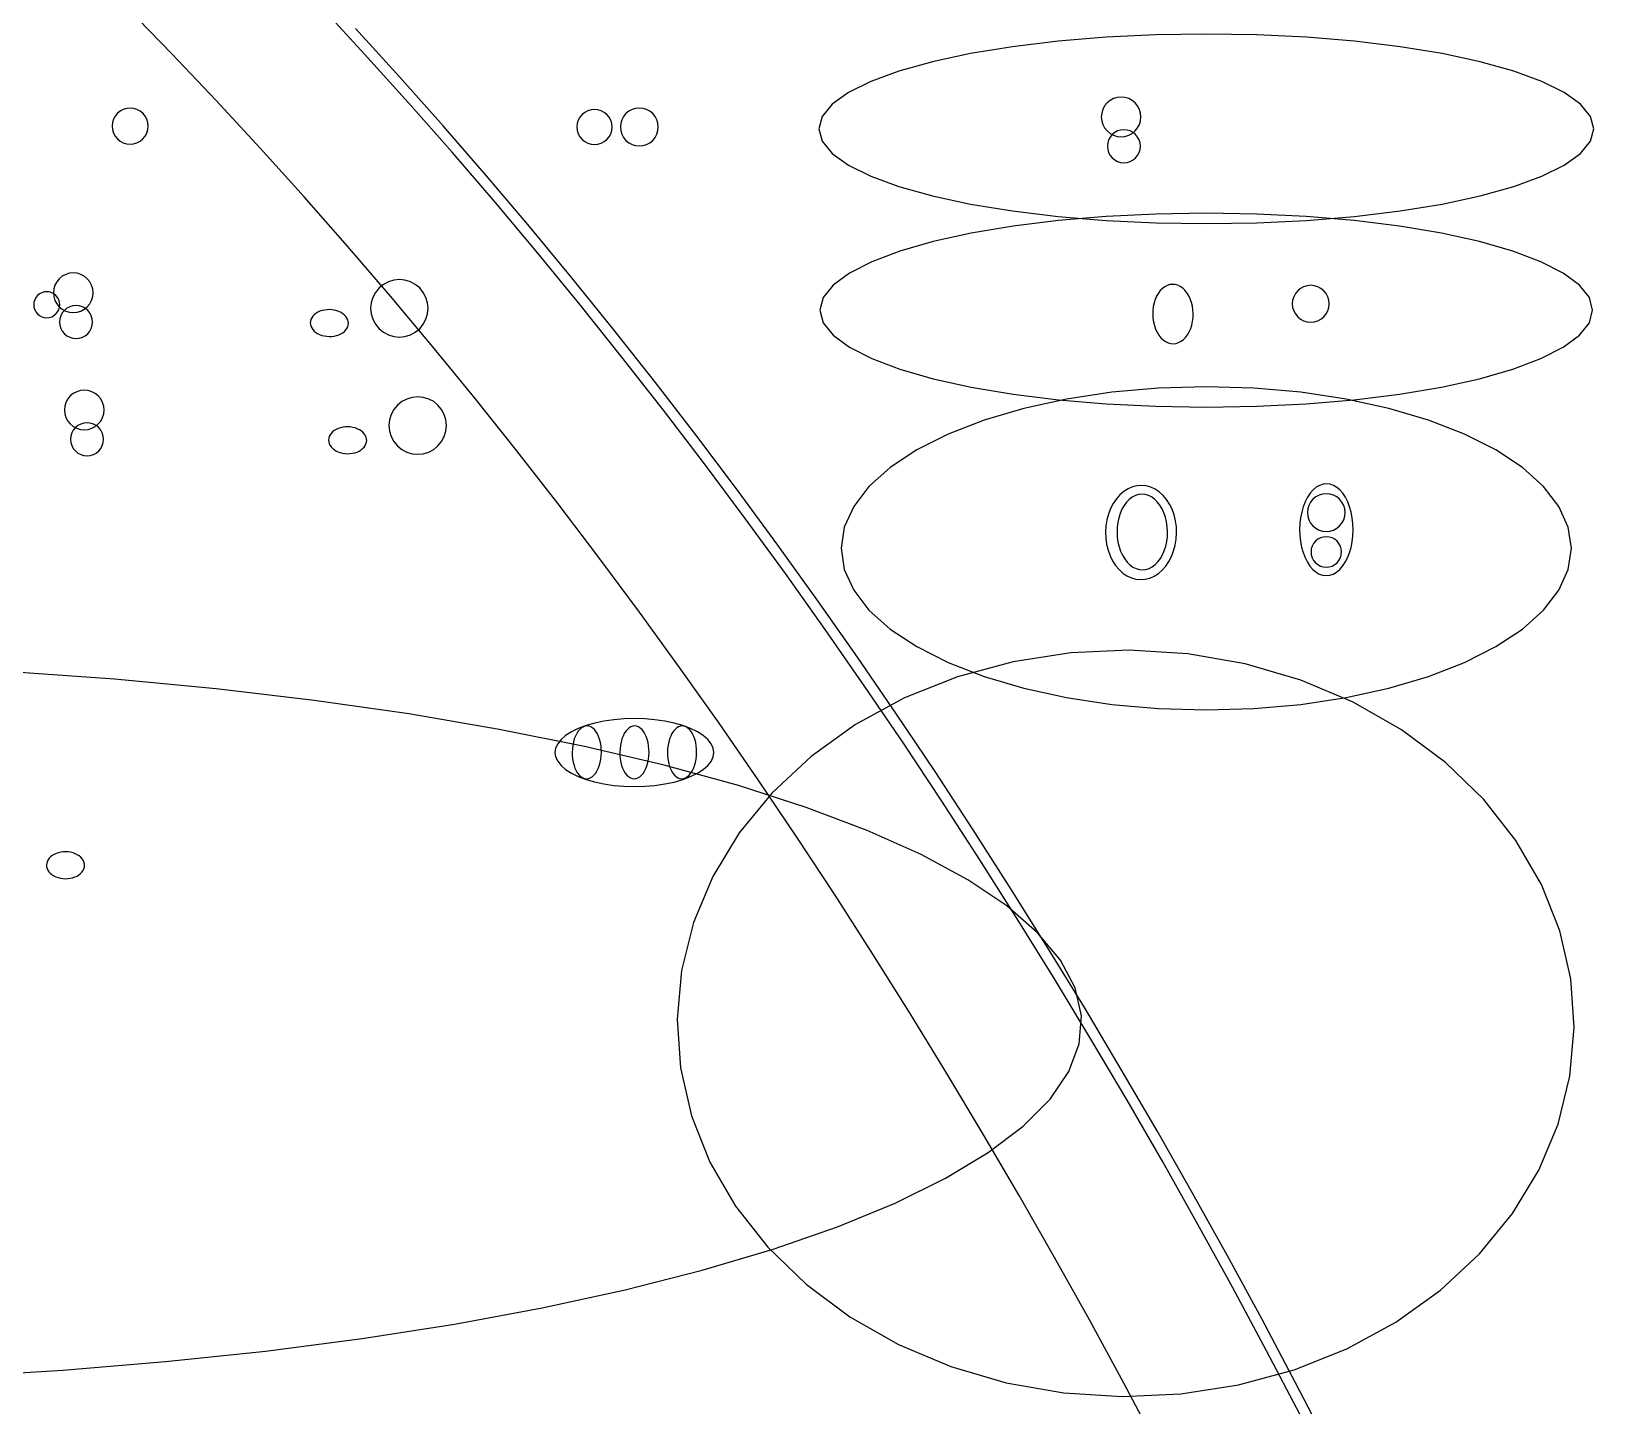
# Model space of a CAD drawing. Extents: x -1 to 217, y -22 to 302.
# Drawn here: x 164.89 to 201, y 238.52 to 270.29 of the extents above; entities that cross this region are included whole.
import ezdxf

# ---------------------------------------------------------------- set-up
doc = ezdxf.new("R2010")
doc.units = 0

msp = doc.modelspace()

# ---------------------------------------------------------------- linework, layer by layer
at = {"layer": 'CIRCLES'}
for p, q in [((189.822, 268.689), (189.753, 268.632)), ((189.901, 268.732), (189.822, 268.689)), ((189.987, 268.758), (189.901, 268.732)), ((190.077, 268.767), (189.987, 268.758)), ((190.166, 268.758), (190.077, 268.767)), ((190.252, 268.732), (190.166, 268.758)), ((190.331, 268.689), (190.252, 268.732)), ((190.4, 268.632), (190.331, 268.689)), ((166.828, 268.329), (166.789, 268.257)), ((166.88, 268.392), (166.828, 268.329)), ((166.943, 268.444), (166.88, 268.392)), ((167.015, 268.482), (166.943, 268.444)), ((167.093, 268.506), (167.015, 268.482)), ((167.174, 268.514), (167.093, 268.506)), ((167.256, 268.506), (167.174, 268.514)), ((167.334, 268.482), (167.256, 268.506)), ((167.406, 268.444), (167.334, 268.482)), ((167.469, 268.392), (167.406, 268.444)), ((167.521, 268.329), (167.469, 268.392)), ((167.56, 268.257), (167.521, 268.329)), ((177.567, 268.302), (177.53, 268.232)), ((177.618, 268.364), (177.567, 268.302)), ((177.68, 268.414), (177.618, 268.364)), ((177.75, 268.452), (177.68, 268.414)), ((177.826, 268.475), (177.75, 268.452)), ((177.906, 268.483), (177.826, 268.475)), ((177.985, 268.475), (177.906, 268.483)), ((178.062, 268.452), (177.985, 268.475)), ((178.132, 268.414), (178.062, 268.452)), ((178.194, 268.364), (178.132, 268.414)), ((178.244, 268.302), (178.194, 268.364)), ((178.282, 268.232), (178.244, 268.302)), ((178.58, 268.318), (178.54, 268.243)), ((178.634, 268.384), (178.58, 268.318)), ((178.701, 268.439), (178.634, 268.384)), ((178.776, 268.479), (178.701, 268.439)), ((178.858, 268.504), (178.776, 268.479)), ((178.943, 268.512), (178.858, 268.504)), ((179.028, 268.504), (178.943, 268.512)), ((179.11, 268.479), (179.028, 268.504)), ((179.185, 268.439), (179.11, 268.479)), ((179.252, 268.384), (179.185, 268.439)), ((179.306, 268.318), (179.252, 268.384)), ((179.346, 268.243), (179.306, 268.318)), ((189.628, 268.398), (189.619, 268.309)), ((189.619, 268.309), (189.628, 268.219)), ((189.654, 268.484), (189.628, 268.398)), ((189.696, 268.563), (189.654, 268.484)), ((189.753, 268.632), (189.696, 268.563)), ((190.457, 268.563), (190.4, 268.632)), ((190.5, 268.484), (190.457, 268.563)), ((190.526, 268.398), (190.5, 268.484)), ((190.535, 268.309), (190.526, 268.398)), ((190.526, 268.219), (190.535, 268.309)), ((166.765, 268.178), (166.757, 268.097)), ((166.757, 268.097), (166.765, 268.016)), ((166.789, 268.257), (166.765, 268.178)), ((166.765, 268.016), (166.789, 267.937)), ((166.789, 267.937), (166.828, 267.865)), ((167.521, 267.865), (167.56, 267.937)), ((167.583, 268.178), (167.56, 268.257)), ((167.56, 267.937), (167.583, 268.016)), ((167.591, 268.097), (167.583, 268.178)), ((167.583, 268.016), (167.591, 268.097)), ((177.507, 268.155), (177.499, 268.076)), ((177.499, 268.076), (177.507, 267.996)), ((177.53, 268.232), (177.507, 268.155)), ((177.507, 267.996), (177.53, 267.92)), ((178.305, 268.155), (178.282, 268.232)), ((178.282, 267.92), (178.305, 267.996)), ((178.313, 268.076), (178.305, 268.155)), ((178.305, 267.996), (178.313, 268.076)), ((178.515, 268.161), (178.507, 268.076)), ((178.507, 268.076), (178.515, 267.991)), ((178.54, 268.243), (178.515, 268.161)), ((178.515, 267.991), (178.54, 267.909)), ((179.371, 268.161), (179.346, 268.243)), ((179.346, 267.909), (179.371, 267.991)), ((179.379, 268.076), (179.371, 268.161)), ((179.371, 267.991), (179.379, 268.076)), ((189.628, 268.219), (189.654, 268.133)), ((189.654, 268.133), (189.696, 268.054)), ((189.696, 268.054), (189.753, 267.985)), ((189.753, 267.985), (189.822, 267.928)), ((189.928, 267.949), (189.87, 267.901)), ((189.994, 267.984), (189.928, 267.949)), ((190.066, 268.006), (189.994, 267.984)), ((190.14, 268.013), (190.066, 268.006)), ((190.215, 268.006), (190.14, 268.013)), ((190.286, 267.984), (190.215, 268.006)), ((190.352, 267.949), (190.286, 267.984)), ((190.331, 267.928), (190.4, 267.985)), ((190.41, 267.901), (190.352, 267.949)), ((190.4, 267.985), (190.457, 268.054)), ((190.457, 268.054), (190.5, 268.133)), ((190.5, 268.133), (190.526, 268.219)), ((166.828, 267.865), (166.88, 267.802)), ((166.88, 267.802), (166.943, 267.75)), ((166.943, 267.75), (167.015, 267.712)), ((167.015, 267.712), (167.093, 267.688)), ((167.093, 267.688), (167.174, 267.68)), ((167.174, 267.68), (167.256, 267.688)), ((167.256, 267.688), (167.334, 267.712)), ((167.334, 267.712), (167.406, 267.75)), ((167.406, 267.75), (167.469, 267.802)), ((167.469, 267.802), (167.521, 267.865)), ((177.53, 267.92), (177.567, 267.85)), ((177.567, 267.85), (177.618, 267.788)), ((177.618, 267.788), (177.68, 267.737)), ((177.68, 267.737), (177.75, 267.7)), ((177.75, 267.7), (177.826, 267.677)), ((177.826, 267.677), (177.906, 267.669)), ((177.906, 267.669), (177.985, 267.677)), ((177.985, 267.677), (178.062, 267.7)), ((178.062, 267.7), (178.132, 267.737)), ((178.132, 267.737), (178.194, 267.788)), ((178.194, 267.788), (178.244, 267.85)), ((178.244, 267.85), (178.282, 267.92)), ((178.54, 267.909), (178.58, 267.833)), ((178.58, 267.833), (178.634, 267.767)), ((178.634, 267.767), (178.701, 267.713)), ((178.701, 267.713), (178.776, 267.673)), ((178.776, 267.673), (178.858, 267.648)), ((178.858, 267.648), (178.943, 267.639)), ((178.943, 267.639), (179.028, 267.648)), ((179.028, 267.648), (179.11, 267.673)), ((179.11, 267.673), (179.185, 267.713)), ((179.185, 267.713), (179.252, 267.767)), ((179.252, 267.767), (179.306, 267.833)), ((179.306, 267.833), (179.346, 267.909)), ((189.766, 267.706), (189.759, 267.631)), ((189.759, 267.631), (189.766, 267.557)), ((189.788, 267.777), (189.766, 267.706)), ((189.823, 267.843), (189.788, 267.777)), ((189.822, 267.928), (189.901, 267.886)), ((189.87, 267.901), (189.823, 267.843)), ((189.901, 267.886), (189.987, 267.86)), ((189.987, 267.86), (190.077, 267.851)), ((190.077, 267.851), (190.166, 267.86)), ((190.166, 267.86), (190.252, 267.886)), ((190.252, 267.886), (190.331, 267.928)), ((190.457, 267.843), (190.41, 267.901)), ((190.493, 267.777), (190.457, 267.843)), ((190.514, 267.706), (190.493, 267.777)), ((190.522, 267.631), (190.514, 267.706)), ((190.514, 267.557), (190.522, 267.631)), ((189.766, 267.557), (189.788, 267.485)), ((189.788, 267.485), (189.823, 267.419)), ((189.823, 267.419), (189.87, 267.362)), ((189.87, 267.362), (189.928, 267.314)), ((189.928, 267.314), (189.994, 267.279)), ((189.994, 267.279), (190.066, 267.257)), ((190.066, 267.257), (190.14, 267.25)), ((190.14, 267.25), (190.215, 267.257)), ((190.215, 267.257), (190.286, 267.279)), ((190.286, 267.279), (190.352, 267.314)), ((190.352, 267.314), (190.41, 267.362)), ((190.41, 267.362), (190.457, 267.419)), ((190.457, 267.419), (190.493, 267.485)), ((190.493, 267.485), (190.514, 267.557)), ((165.773, 264.694), (165.687, 264.668)), ((165.862, 264.703), (165.773, 264.694)), ((165.951, 264.694), (165.862, 264.703)), ((166.037, 264.668), (165.951, 264.694)), ((165.413, 264.334), (165.404, 264.245)), ((165.439, 264.42), (165.413, 264.334)), ((165.481, 264.499), (165.439, 264.42)), ((165.538, 264.568), (165.481, 264.499)), ((165.608, 264.625), (165.538, 264.568)), ((165.687, 264.668), (165.608, 264.625)), ((166.116, 264.625), (166.037, 264.668)), ((166.186, 264.568), (166.116, 264.625)), ((166.243, 264.499), (166.186, 264.568)), ((166.285, 264.42), (166.243, 264.499)), ((166.311, 264.334), (166.285, 264.42)), ((166.32, 264.245), (166.311, 264.334)), ((172.928, 264.355), (172.845, 264.254)), ((173.028, 264.437), (172.928, 264.355)), ((173.143, 264.499), (173.028, 264.437)), ((173.268, 264.536), (173.143, 264.499)), ((173.397, 264.549), (173.268, 264.536)), ((173.527, 264.536), (173.397, 264.549)), ((173.652, 264.499), (173.527, 264.536)), ((173.766, 264.437), (173.652, 264.499)), ((173.867, 264.355), (173.766, 264.437)), ((173.95, 264.254), (173.867, 264.355)), ((194.222, 264.345), (194.157, 264.292)), ((194.295, 264.384), (194.222, 264.345)), ((194.375, 264.408), (194.295, 264.384)), ((194.458, 264.417), (194.375, 264.408)), ((194.541, 264.408), (194.458, 264.417)), ((194.621, 264.384), (194.541, 264.408)), ((194.695, 264.345), (194.621, 264.384)), ((194.759, 264.292), (194.695, 264.345)), ((164.953, 264.028), (164.947, 263.969)), ((164.947, 263.969), (164.953, 263.911)), ((164.97, 264.085), (164.953, 264.028)), ((164.998, 264.137), (164.97, 264.085)), ((165.035, 264.182), (164.998, 264.137)), ((165.081, 264.22), (165.035, 264.182)), ((165.133, 264.247), (165.081, 264.22)), ((165.189, 264.265), (165.133, 264.247)), ((165.248, 264.27), (165.189, 264.265)), ((165.307, 264.265), (165.248, 264.27)), ((165.363, 264.247), (165.307, 264.265)), ((165.415, 264.22), (165.363, 264.247)), ((165.404, 264.245), (165.413, 264.155)), ((165.413, 264.155), (165.439, 264.069)), ((165.461, 264.182), (165.415, 264.22)), ((165.439, 264.069), (165.481, 263.99)), ((165.498, 264.137), (165.461, 264.182)), ((165.481, 263.99), (165.538, 263.921)), ((165.526, 264.085), (165.498, 264.137)), ((165.543, 264.028), (165.526, 264.085)), ((165.549, 263.969), (165.543, 264.028)), ((165.543, 263.911), (165.549, 263.969)), ((166.186, 263.921), (166.243, 263.99)), ((166.243, 263.99), (166.285, 264.069)), ((166.285, 264.069), (166.311, 264.155)), ((166.311, 264.155), (166.32, 264.245)), ((172.746, 264.014), (172.733, 263.885)), ((172.784, 264.139), (172.746, 264.014)), ((172.845, 264.254), (172.784, 264.139)), ((174.011, 264.139), (173.95, 264.254)), ((174.049, 264.014), (174.011, 264.139)), ((174.062, 263.885), (174.049, 264.014)), ((194.04, 264.074), (194.032, 263.991)), ((194.032, 263.991), (194.04, 263.908)), ((194.065, 264.154), (194.04, 264.074)), ((194.104, 264.227), (194.065, 264.154)), ((194.157, 264.292), (194.104, 264.227)), ((194.812, 264.227), (194.759, 264.292)), ((194.852, 264.154), (194.812, 264.227)), ((194.876, 264.074), (194.852, 264.154)), ((194.884, 263.991), (194.876, 264.074)), ((194.876, 263.908), (194.884, 263.991)), ((164.953, 263.911), (164.97, 263.854)), ((164.97, 263.854), (164.998, 263.802)), ((164.998, 263.802), (165.035, 263.757)), ((165.035, 263.757), (165.081, 263.719)), ((165.081, 263.719), (165.133, 263.692)), ((165.133, 263.692), (165.189, 263.674)), ((165.189, 263.674), (165.248, 263.669)), ((165.248, 263.669), (165.307, 263.674)), ((165.307, 263.674), (165.363, 263.692)), ((165.363, 263.692), (165.415, 263.719)), ((165.415, 263.719), (165.461, 263.757)), ((165.461, 263.757), (165.498, 263.802)), ((165.498, 263.802), (165.526, 263.854)), ((165.526, 263.854), (165.543, 263.911)), ((165.538, 263.921), (165.608, 263.864)), ((165.551, 263.642), (165.544, 263.567)), ((165.573, 263.713), (165.551, 263.642)), ((165.608, 263.779), (165.573, 263.713)), ((165.608, 263.864), (165.687, 263.822)), ((165.656, 263.837), (165.608, 263.779)), ((165.713, 263.885), (165.656, 263.837)), ((165.687, 263.822), (165.773, 263.796)), ((165.779, 263.92), (165.713, 263.885)), ((165.773, 263.796), (165.862, 263.787)), ((165.851, 263.942), (165.779, 263.92)), ((165.925, 263.949), (165.851, 263.942)), ((165.862, 263.787), (165.951, 263.796)), ((166, 263.942), (165.925, 263.949)), ((165.951, 263.796), (166.037, 263.822)), ((166.072, 263.92), (166, 263.942)), ((166.037, 263.822), (166.116, 263.864)), ((166.138, 263.885), (166.072, 263.92)), ((166.116, 263.864), (166.186, 263.921)), ((166.195, 263.837), (166.138, 263.885)), ((166.243, 263.779), (166.195, 263.837)), ((166.278, 263.713), (166.243, 263.779)), ((166.3, 263.642), (166.278, 263.713)), ((166.307, 263.567), (166.3, 263.642)), ((172.733, 263.885), (172.746, 263.755)), ((172.746, 263.755), (172.784, 263.631)), ((172.784, 263.631), (172.845, 263.516)), ((173.95, 263.516), (174.011, 263.631)), ((174.011, 263.631), (174.049, 263.755)), ((174.049, 263.755), (174.062, 263.885)), ((194.04, 263.908), (194.065, 263.828)), ((194.065, 263.828), (194.104, 263.754)), ((194.104, 263.754), (194.157, 263.689)), ((194.157, 263.689), (194.222, 263.636)), ((194.222, 263.636), (194.295, 263.597)), ((194.295, 263.597), (194.375, 263.573)), ((194.541, 263.573), (194.621, 263.597)), ((194.621, 263.597), (194.695, 263.636)), ((194.695, 263.636), (194.759, 263.689)), ((194.759, 263.689), (194.812, 263.754)), ((194.812, 263.754), (194.852, 263.828)), ((194.852, 263.828), (194.876, 263.908)), ((165.544, 263.567), (165.551, 263.493)), ((165.551, 263.493), (165.573, 263.421)), ((165.573, 263.421), (165.608, 263.355)), ((165.608, 263.355), (165.656, 263.298)), ((165.656, 263.298), (165.713, 263.25)), ((165.713, 263.25), (165.779, 263.215)), ((166.072, 263.215), (166.138, 263.25)), ((166.138, 263.25), (166.195, 263.298)), ((166.195, 263.298), (166.243, 263.355)), ((166.243, 263.355), (166.278, 263.421)), ((166.278, 263.421), (166.3, 263.493)), ((166.3, 263.493), (166.307, 263.567)), ((172.845, 263.516), (172.928, 263.415)), ((172.928, 263.415), (173.028, 263.332)), ((173.028, 263.332), (173.143, 263.271)), ((173.143, 263.271), (173.268, 263.233)), ((173.527, 263.233), (173.652, 263.271)), ((173.652, 263.271), (173.766, 263.332)), ((173.766, 263.332), (173.867, 263.415)), ((173.867, 263.415), (173.95, 263.516)), ((194.375, 263.573), (194.458, 263.565)), ((194.458, 263.565), (194.541, 263.573)), ((165.779, 263.215), (165.851, 263.193)), ((165.851, 263.193), (165.925, 263.186)), ((165.925, 263.186), (166, 263.193)), ((166, 263.193), (166.072, 263.215)), ((173.268, 263.233), (173.397, 263.221)), ((173.397, 263.221), (173.527, 263.233)), ((165.735, 261.79), (165.693, 261.711)), ((165.792, 261.859), (165.735, 261.79)), ((165.862, 261.916), (165.792, 261.859)), ((165.941, 261.958), (165.862, 261.916)), ((166.027, 261.984), (165.941, 261.958)), ((166.116, 261.993), (166.027, 261.984)), ((166.205, 261.984), (166.116, 261.993)), ((166.291, 261.958), (166.205, 261.984)), ((166.37, 261.916), (166.291, 261.958)), ((166.44, 261.859), (166.37, 261.916)), ((166.497, 261.79), (166.44, 261.859)), ((166.539, 261.711), (166.497, 261.79)), ((173.691, 261.827), (173.566, 261.789)), ((173.821, 261.84), (173.691, 261.827)), ((173.95, 261.827), (173.821, 261.84)), ((174.075, 261.789), (173.95, 261.827)), ((165.667, 261.625), (165.658, 261.535)), ((165.658, 261.535), (165.667, 261.446)), ((165.693, 261.711), (165.667, 261.625)), ((165.667, 261.446), (165.693, 261.36)), ((166.565, 261.625), (166.539, 261.711)), ((166.539, 261.36), (166.565, 261.446)), ((166.574, 261.535), (166.565, 261.625)), ((166.565, 261.446), (166.574, 261.535)), ((173.207, 261.43), (173.169, 261.305)), ((173.268, 261.545), (173.207, 261.43)), ((173.351, 261.645), (173.268, 261.545)), ((173.452, 261.728), (173.351, 261.645)), ((173.566, 261.789), (173.452, 261.728)), ((174.19, 261.728), (174.075, 261.789)), ((174.29, 261.645), (174.19, 261.728)), ((174.373, 261.545), (174.29, 261.645)), ((174.434, 261.43), (174.373, 261.545)), ((174.472, 261.305), (174.434, 261.43)), ((165.693, 261.36), (165.735, 261.281)), ((165.735, 261.281), (165.792, 261.212)), ((165.792, 261.212), (165.862, 261.155)), ((165.862, 261.07), (165.827, 261.004)), ((165.862, 261.155), (165.941, 261.112)), ((165.91, 261.128), (165.862, 261.07)), ((165.967, 261.175), (165.91, 261.128)), ((165.941, 261.112), (166.027, 261.086)), ((166.033, 261.211), (165.967, 261.175)), ((166.027, 261.086), (166.116, 261.077)), ((166.105, 261.232), (166.033, 261.211)), ((166.179, 261.24), (166.105, 261.232)), ((166.116, 261.077), (166.205, 261.086)), ((166.254, 261.232), (166.179, 261.24)), ((166.205, 261.086), (166.291, 261.112)), ((166.326, 261.211), (166.254, 261.232)), ((166.291, 261.112), (166.37, 261.155)), ((166.392, 261.175), (166.326, 261.211)), ((166.37, 261.155), (166.44, 261.212)), ((166.449, 261.128), (166.392, 261.175)), ((166.44, 261.212), (166.497, 261.281)), ((166.497, 261.07), (166.449, 261.128)), ((166.497, 261.281), (166.539, 261.36)), ((166.532, 261.004), (166.497, 261.07)), ((173.169, 261.305), (173.156, 261.175)), ((173.156, 261.175), (173.169, 261.046)), ((174.485, 261.175), (174.472, 261.305)), ((174.472, 261.046), (174.485, 261.175)), ((165.805, 260.932), (165.798, 260.858)), ((165.798, 260.858), (165.805, 260.784)), ((165.827, 261.004), (165.805, 260.932)), ((165.805, 260.784), (165.827, 260.712)), ((165.827, 260.712), (165.862, 260.646)), ((166.497, 260.646), (166.532, 260.712)), ((166.554, 260.932), (166.532, 261.004)), ((166.532, 260.712), (166.554, 260.784)), ((166.561, 260.858), (166.554, 260.932)), ((166.554, 260.784), (166.561, 260.858)), ((173.169, 261.046), (173.207, 260.921)), ((173.207, 260.921), (173.268, 260.806)), ((173.268, 260.806), (173.351, 260.706)), ((174.29, 260.706), (174.373, 260.806)), ((174.373, 260.806), (174.434, 260.921)), ((174.434, 260.921), (174.472, 261.046)), ((165.862, 260.646), (165.91, 260.588)), ((165.91, 260.588), (165.967, 260.541)), ((165.967, 260.541), (166.033, 260.505)), ((166.033, 260.505), (166.105, 260.484)), ((166.105, 260.484), (166.179, 260.476)), ((166.179, 260.476), (166.254, 260.484)), ((166.254, 260.484), (166.326, 260.505)), ((166.326, 260.505), (166.392, 260.541)), ((166.392, 260.541), (166.449, 260.588)), ((166.449, 260.588), (166.497, 260.646)), ((173.351, 260.706), (173.452, 260.623)), ((173.452, 260.623), (173.566, 260.562)), ((173.566, 260.562), (173.691, 260.524)), ((173.691, 260.524), (173.821, 260.511)), ((173.821, 260.511), (173.95, 260.524)), ((173.95, 260.524), (174.075, 260.562)), ((174.075, 260.562), (174.19, 260.623)), ((174.19, 260.623), (174.29, 260.706)), ((194.415, 259.331), (194.391, 259.25)), ((194.456, 259.407), (194.415, 259.331)), ((194.51, 259.473), (194.456, 259.407)), ((194.576, 259.527), (194.51, 259.473)), ((194.651, 259.567), (194.576, 259.527)), ((194.733, 259.592), (194.651, 259.567)), ((194.818, 259.601), (194.733, 259.592)), ((194.903, 259.592), (194.818, 259.601)), ((194.985, 259.567), (194.903, 259.592)), ((195.06, 259.527), (194.985, 259.567)), ((195.126, 259.473), (195.06, 259.527)), ((195.18, 259.407), (195.126, 259.473)), ((195.221, 259.331), (195.18, 259.407)), ((195.245, 259.25), (195.221, 259.331)), ((194.391, 259.25), (194.382, 259.165)), ((194.382, 259.165), (194.391, 259.08)), ((194.391, 259.08), (194.415, 258.998)), ((194.415, 258.998), (194.456, 258.923)), ((194.456, 258.923), (194.51, 258.856)), ((195.126, 258.856), (195.18, 258.923)), ((195.18, 258.923), (195.221, 258.998)), ((195.221, 258.998), (195.245, 259.08)), ((195.254, 259.165), (195.245, 259.25)), ((195.245, 259.08), (195.254, 259.165)), ((194.51, 258.856), (194.576, 258.802)), ((194.622, 258.547), (194.569, 258.504)), ((194.576, 258.802), (194.651, 258.762)), ((194.683, 258.58), (194.622, 258.547)), ((194.651, 258.762), (194.733, 258.737)), ((194.749, 258.6), (194.683, 258.58)), ((194.733, 258.737), (194.818, 258.729)), ((194.818, 258.607), (194.749, 258.6)), ((194.818, 258.729), (194.903, 258.737)), ((194.887, 258.6), (194.818, 258.607)), ((194.953, 258.58), (194.887, 258.6)), ((194.903, 258.737), (194.985, 258.762)), ((195.014, 258.547), (194.953, 258.58)), ((194.985, 258.762), (195.06, 258.802)), ((195.067, 258.504), (195.014, 258.547)), ((195.06, 258.802), (195.126, 258.856)), ((194.472, 258.323), (194.466, 258.255)), ((194.466, 258.255), (194.472, 258.186)), ((194.493, 258.389), (194.472, 258.323)), ((194.472, 258.186), (194.493, 258.12)), ((194.525, 258.45), (194.493, 258.389)), ((194.569, 258.504), (194.525, 258.45)), ((195.111, 258.45), (195.067, 258.504)), ((195.143, 258.389), (195.111, 258.45)), ((195.164, 258.323), (195.143, 258.389)), ((195.143, 258.12), (195.164, 258.186)), ((195.17, 258.255), (195.164, 258.323)), ((195.164, 258.186), (195.17, 258.255)), ((194.493, 258.12), (194.525, 258.059)), ((194.525, 258.059), (194.569, 258.005)), ((194.569, 258.005), (194.622, 257.962)), ((194.622, 257.962), (194.683, 257.929)), ((194.683, 257.929), (194.749, 257.909)), ((194.749, 257.909), (194.818, 257.902)), ((194.818, 257.902), (194.887, 257.909)), ((194.887, 257.909), (194.953, 257.929)), ((194.953, 257.929), (195.014, 257.962)), ((195.014, 257.962), (195.067, 258.005)), ((195.067, 258.005), (195.111, 258.059)), ((195.111, 258.059), (195.143, 258.12))]:
    msp.add_line(p, q, dxfattribs=at)
at = {"layer": 'ELLIPSES'}
for p, q in [((168.137, 269.77), (167.1, 270.836)), ((172.595, 269.761), (171.573, 270.868)), ((173.402, 269.236), (172.385, 270.353)), ((189.728, 270.149), (188.619, 270.057)), ((190.876, 270.205), (189.728, 270.149)), ((192.045, 270.224), (190.876, 270.205)), ((193.214, 270.205), (192.045, 270.224)), ((194.363, 270.149), (193.214, 270.205)), ((195.472, 270.057), (194.363, 270.149)), ((169.165, 268.685), (168.137, 269.77)), ((173.609, 268.637), (172.595, 269.761)), ((186.594, 269.771), (185.714, 269.582)), ((187.568, 269.931), (186.594, 269.771)), ((188.619, 270.057), (187.568, 269.931)), ((196.522, 269.931), (195.472, 270.057)), ((197.496, 269.771), (196.522, 269.931)), ((198.377, 269.582), (197.496, 269.771)), ((185.714, 269.582), (184.942, 269.367)), ((199.149, 269.367), (198.377, 269.582)), ((174.411, 268.1), (173.402, 269.236)), ((184.291, 269.129), (183.773, 268.872)), ((184.942, 269.367), (184.291, 269.129)), ((199.799, 269.129), (199.149, 269.367)), ((200.317, 268.872), (199.799, 269.129)), ((170.184, 267.583), (169.165, 268.685)), ((183.773, 268.872), (183.396, 268.6)), ((200.694, 268.6), (200.317, 268.872)), ((174.614, 267.495), (173.609, 268.637)), ((183.168, 268.319), (183.091, 268.034)), ((183.396, 268.6), (183.168, 268.319)), ((200.922, 268.319), (200.694, 268.6)), ((200.999, 268.034), (200.922, 268.319)), ((175.41, 266.948), (174.411, 268.1)), ((183.091, 268.034), (183.168, 267.748)), ((200.922, 267.748), (200.999, 268.034)), ((171.195, 266.462), (170.184, 267.583)), ((183.168, 267.748), (183.396, 267.467)), ((200.694, 267.467), (200.922, 267.748)), ((175.61, 266.336), (174.614, 267.495)), ((183.396, 267.467), (183.773, 267.195)), ((200.317, 267.195), (200.694, 267.467)), ((176.401, 265.778), (175.41, 266.948)), ((183.773, 267.195), (184.291, 266.938)), ((184.291, 266.938), (184.942, 266.7)), ((199.149, 266.7), (199.799, 266.938)), ((199.799, 266.938), (200.317, 267.195)), ((184.942, 266.7), (185.714, 266.485)), ((185.714, 266.485), (186.594, 266.296)), ((197.496, 266.296), (198.377, 266.485)), ((198.377, 266.485), (199.149, 266.7)), ((172.197, 265.323), (171.195, 266.462)), ((176.596, 265.16), (175.61, 266.336)), ((186.594, 266.296), (187.568, 266.136)), ((187.568, 266.136), (188.619, 266.01)), ((195.472, 266.01), (196.522, 266.136)), ((196.522, 266.136), (197.496, 266.296)), ((177.382, 264.592), (176.401, 265.778)), ((187.581, 265.782), (186.61, 265.619)), ((188.629, 265.912), (187.581, 265.782)), ((188.619, 266.01), (189.728, 265.918)), ((189.734, 266.006), (188.629, 265.912)), ((189.728, 265.918), (190.876, 265.862)), ((190.88, 266.063), (189.734, 266.006)), ((190.876, 265.862), (192.045, 265.843)), ((192.045, 266.082), (190.88, 266.063)), ((193.21, 266.063), (192.045, 266.082)), ((192.045, 265.843), (193.214, 265.862)), ((194.356, 266.006), (193.21, 266.063)), ((193.214, 265.862), (194.363, 265.918)), ((195.462, 265.912), (194.356, 266.006)), ((194.363, 265.918), (195.472, 266.01)), ((196.509, 265.782), (195.462, 265.912)), ((197.48, 265.619), (196.509, 265.782)), ((185.732, 265.426), (184.962, 265.206)), ((186.61, 265.619), (185.732, 265.426)), ((198.358, 265.426), (197.48, 265.619)), ((199.128, 265.206), (198.358, 265.426)), ((173.189, 264.167), (172.197, 265.323)), ((177.574, 263.967), (176.596, 265.16)), ((184.962, 265.206), (184.313, 264.962)), ((199.777, 264.962), (199.128, 265.206)), ((183.797, 264.7), (183.422, 264.422)), ((184.313, 264.962), (183.797, 264.7)), ((200.293, 264.7), (199.777, 264.962)), ((200.669, 264.422), (200.293, 264.7)), ((178.354, 263.388), (177.382, 264.592)), ((183.422, 264.422), (183.194, 264.135)), ((191.032, 264.344), (190.982, 264.294)), ((191.087, 264.385), (191.032, 264.344)), ((191.144, 264.414), (191.087, 264.385)), ((191.204, 264.433), (191.144, 264.414)), ((191.265, 264.439), (191.204, 264.433)), ((191.326, 264.434), (191.265, 264.439)), ((191.386, 264.418), (191.326, 264.434)), ((191.444, 264.39), (191.386, 264.418)), ((191.5, 264.351), (191.444, 264.39)), ((191.551, 264.302), (191.5, 264.351)), ((200.897, 264.135), (200.669, 264.422)), ((174.172, 262.993), (173.189, 264.167)), ((178.542, 262.757), (177.574, 263.967)), ((183.194, 264.135), (183.117, 263.843)), ((190.839, 264.01), (190.821, 263.925)), ((190.865, 264.091), (190.839, 264.01)), ((190.898, 264.166), (190.865, 264.091)), ((190.937, 264.234), (190.898, 264.166)), ((190.982, 264.294), (190.937, 264.234)), ((191.598, 264.243), (191.551, 264.302)), ((191.639, 264.176), (191.598, 264.243)), ((191.674, 264.102), (191.639, 264.176)), ((191.702, 264.022), (191.674, 264.102)), ((191.723, 263.938), (191.702, 264.022)), ((200.973, 263.843), (200.897, 264.135)), ((171.355, 263.63), (171.343, 263.591)), ((171.374, 263.669), (171.355, 263.63)), ((171.399, 263.705), (171.374, 263.669)), ((171.432, 263.738), (171.399, 263.705)), ((171.47, 263.768), (171.432, 263.738)), ((171.514, 263.794), (171.47, 263.768)), ((171.562, 263.816), (171.514, 263.794)), ((171.614, 263.834), (171.562, 263.816)), ((171.668, 263.846), (171.614, 263.834)), ((171.725, 263.853), (171.668, 263.846)), ((171.782, 263.855), (171.725, 263.853)), ((171.84, 263.852), (171.782, 263.855)), ((171.896, 263.843), (171.84, 263.852)), ((171.951, 263.83), (171.896, 263.843)), ((172.002, 263.811), (171.951, 263.83)), ((172.05, 263.788), (172.002, 263.811)), ((172.092, 263.761), (172.05, 263.788)), ((172.13, 263.73), (172.092, 263.761)), ((172.162, 263.696), (172.13, 263.73)), ((172.187, 263.659), (172.162, 263.696)), ((172.205, 263.62), (172.187, 263.659)), ((172.215, 263.58), (172.205, 263.62)), ((183.117, 263.843), (183.194, 263.55)), ((190.81, 263.837), (190.807, 263.747)), ((190.807, 263.747), (190.812, 263.658)), ((190.821, 263.925), (190.81, 263.837)), ((190.812, 263.658), (190.825, 263.57)), ((191.736, 263.85), (191.723, 263.938)), ((191.728, 263.583), (191.739, 263.671)), ((191.742, 263.76), (191.736, 263.85)), ((191.739, 263.671), (191.742, 263.76)), ((200.897, 263.55), (200.973, 263.843)), ((171.343, 263.591), (171.339, 263.55)), ((171.339, 263.55), (171.342, 263.51)), ((171.342, 263.51), (171.353, 263.47)), ((171.353, 263.47), (171.371, 263.431)), ((171.371, 263.431), (171.396, 263.394)), ((171.396, 263.394), (171.427, 263.36)), ((171.427, 263.36), (171.465, 263.329)), ((171.465, 263.329), (171.508, 263.302)), ((171.508, 263.302), (171.555, 263.279)), ((171.555, 263.279), (171.607, 263.26)), ((171.607, 263.26), (171.661, 263.247)), ((171.661, 263.247), (171.718, 263.238)), ((171.718, 263.238), (171.775, 263.235)), ((171.775, 263.235), (171.832, 263.237)), ((171.832, 263.237), (171.889, 263.244)), ((171.889, 263.244), (171.944, 263.256)), ((171.944, 263.256), (171.995, 263.274)), ((171.995, 263.274), (172.044, 263.296)), ((172.044, 263.296), (172.087, 263.322)), ((172.087, 263.322), (172.126, 263.352)), ((172.126, 263.352), (172.158, 263.385)), ((172.158, 263.385), (172.184, 263.421)), ((172.184, 263.421), (172.203, 263.46)), ((172.203, 263.46), (172.214, 263.499)), ((172.214, 263.499), (172.219, 263.54)), ((172.219, 263.54), (172.215, 263.58)), ((179.316, 262.169), (178.354, 263.388)), ((183.194, 263.55), (183.422, 263.263)), ((183.422, 263.263), (183.797, 262.985)), ((190.825, 263.57), (190.846, 263.485)), ((190.846, 263.485), (190.874, 263.405)), ((190.874, 263.405), (190.909, 263.331)), ((190.909, 263.331), (190.951, 263.264)), ((190.951, 263.264), (190.997, 263.206)), ((191.566, 263.214), (191.611, 263.273)), ((191.611, 263.273), (191.651, 263.341)), ((191.651, 263.341), (191.684, 263.417)), ((191.684, 263.417), (191.71, 263.497)), ((191.71, 263.497), (191.728, 263.583)), ((200.293, 262.985), (200.669, 263.263)), ((200.669, 263.263), (200.897, 263.55)), ((175.146, 261.801), (174.172, 262.993)), ((183.797, 262.985), (184.313, 262.723)), ((190.997, 263.206), (191.049, 263.157)), ((191.049, 263.157), (191.104, 263.118)), ((191.104, 263.118), (191.163, 263.09)), ((191.163, 263.09), (191.223, 263.073)), ((191.223, 263.073), (191.284, 263.068)), ((191.284, 263.068), (191.345, 263.075)), ((191.345, 263.075), (191.404, 263.093)), ((191.404, 263.093), (191.462, 263.123)), ((191.462, 263.123), (191.516, 263.163)), ((191.516, 263.163), (191.566, 263.214)), ((199.777, 262.723), (200.293, 262.985)), ((179.5, 261.531), (178.542, 262.757)), ((184.313, 262.723), (184.962, 262.479)), ((199.128, 262.479), (199.777, 262.723)), ((180.269, 260.932), (179.316, 262.169)), ((184.962, 262.479), (185.732, 262.259)), ((185.732, 262.259), (186.61, 262.066)), ((197.48, 262.066), (198.358, 262.259)), ((198.358, 262.259), (199.128, 262.479)), ((176.111, 260.592), (175.146, 261.801)), ((186.61, 262.066), (187.581, 261.903)), ((187.581, 261.903), (188.629, 261.773)), ((189.861, 261.945), (188.816, 261.788)), ((190.944, 262.041), (189.861, 261.945)), ((192.045, 262.073), (190.944, 262.041)), ((193.146, 262.041), (192.045, 262.073)), ((194.229, 261.945), (193.146, 262.041)), ((195.274, 261.788), (194.229, 261.945)), ((195.462, 261.773), (196.509, 261.903)), ((196.509, 261.903), (197.48, 262.066)), ((180.449, 260.288), (179.5, 261.531)), ((187.827, 261.572), (186.909, 261.301)), ((188.816, 261.788), (187.827, 261.572)), ((188.629, 261.773), (189.734, 261.679)), ((189.734, 261.679), (190.88, 261.622)), ((190.88, 261.622), (192.045, 261.603)), ((192.045, 261.603), (193.21, 261.622)), ((193.21, 261.622), (194.356, 261.679)), ((194.356, 261.679), (195.462, 261.773)), ((196.264, 261.572), (195.274, 261.788)), ((197.181, 261.301), (196.264, 261.572)), ((171.937, 261.085), (171.893, 261.059)), ((171.985, 261.107), (171.937, 261.085)), ((172.037, 261.124), (171.985, 261.107)), ((172.092, 261.137), (172.037, 261.124)), ((172.148, 261.144), (172.092, 261.137)), ((172.206, 261.146), (172.148, 261.144)), ((172.263, 261.143), (172.206, 261.146)), ((172.32, 261.134), (172.263, 261.143)), ((172.374, 261.12), (172.32, 261.134)), ((172.425, 261.102), (172.374, 261.12)), ((172.473, 261.079), (172.425, 261.102)), ((172.516, 261.051), (172.473, 261.079)), ((186.909, 261.301), (186.079, 260.979)), ((198.011, 260.979), (197.181, 261.301)), ((171.766, 260.881), (171.762, 260.841)), ((171.762, 260.841), (171.765, 260.8)), ((171.765, 260.8), (171.776, 260.761)), ((171.778, 260.921), (171.766, 260.881)), ((171.776, 260.761), (171.794, 260.722)), ((171.797, 260.959), (171.778, 260.921)), ((171.794, 260.722), (171.819, 260.685)), ((171.823, 260.995), (171.797, 260.959)), ((171.855, 261.029), (171.823, 260.995)), ((171.893, 261.059), (171.855, 261.029)), ((172.553, 261.02), (172.516, 261.051)), ((172.585, 260.986), (172.553, 261.02)), ((172.581, 260.676), (172.607, 260.712)), ((172.61, 260.95), (172.585, 260.986)), ((172.607, 260.712), (172.626, 260.75)), ((172.628, 260.911), (172.61, 260.95)), ((172.626, 260.75), (172.638, 260.79)), ((172.639, 260.871), (172.628, 260.911)), ((172.638, 260.79), (172.642, 260.83)), ((172.642, 260.83), (172.639, 260.871)), ((181.212, 259.679), (180.269, 260.932)), ((186.079, 260.979), (185.352, 260.612)), ((198.739, 260.612), (198.011, 260.979)), ((171.819, 260.685), (171.851, 260.651)), ((171.851, 260.651), (171.888, 260.62)), ((171.888, 260.62), (171.931, 260.593)), ((171.931, 260.593), (171.979, 260.57)), ((171.979, 260.57), (172.03, 260.551)), ((172.03, 260.551), (172.085, 260.537)), ((172.085, 260.537), (172.141, 260.529)), ((172.141, 260.529), (172.198, 260.525)), ((172.198, 260.525), (172.256, 260.527)), ((172.256, 260.527), (172.312, 260.535)), ((172.312, 260.535), (172.367, 260.547)), ((172.367, 260.547), (172.419, 260.564)), ((172.419, 260.564), (172.467, 260.586)), ((172.467, 260.586), (172.511, 260.613)), ((172.511, 260.613), (172.549, 260.643)), ((172.549, 260.643), (172.581, 260.676)), ((177.065, 259.366), (176.111, 260.592)), ((185.352, 260.612), (184.738, 260.206)), ((199.352, 260.206), (198.739, 260.612)), ((181.388, 259.029), (180.449, 260.288)), ((184.738, 260.206), (184.25, 259.768)), ((199.84, 259.768), (199.352, 260.206)), ((182.146, 258.411), (181.212, 259.679)), ((184.25, 259.768), (183.896, 259.305)), ((190.139, 259.651), (190.049, 259.573)), ((190.236, 259.713), (190.139, 259.651)), ((190.338, 259.757), (190.236, 259.713)), ((190.444, 259.784), (190.338, 259.757)), ((190.551, 259.792), (190.444, 259.784)), ((190.658, 259.781), (190.551, 259.792)), ((190.763, 259.752), (190.658, 259.781)), ((190.864, 259.705), (190.763, 259.752)), ((190.959, 259.641), (190.864, 259.705)), ((191.048, 259.561), (190.959, 259.641)), ((194.514, 259.689), (194.446, 259.612)), ((194.586, 259.75), (194.514, 259.689)), ((194.663, 259.794), (194.586, 259.75)), ((194.743, 259.821), (194.663, 259.794)), ((194.824, 259.83), (194.743, 259.821)), ((194.904, 259.821), (194.824, 259.83)), ((194.984, 259.793), (194.904, 259.821)), ((195.06, 259.748), (194.984, 259.793)), ((195.133, 259.687), (195.06, 259.748)), ((195.2, 259.61), (195.133, 259.687)), ((200.195, 259.305), (199.84, 259.768)), ((178.01, 258.123), (177.065, 259.366)), ((183.896, 259.305), (183.68, 258.826)), ((189.895, 259.374), (189.834, 259.256)), ((189.967, 259.48), (189.895, 259.374)), ((190.049, 259.573), (189.967, 259.48)), ((190.147, 259.33), (190.097, 259.243)), ((190.203, 259.406), (190.147, 259.33)), ((190.266, 259.47), (190.203, 259.406)), ((190.334, 259.521), (190.266, 259.47)), ((190.406, 259.559), (190.334, 259.521)), ((190.48, 259.582), (190.406, 259.559)), ((190.556, 259.59), (190.48, 259.582)), ((190.633, 259.583), (190.556, 259.59)), ((190.708, 259.562), (190.633, 259.583)), ((190.78, 259.526), (190.708, 259.562)), ((190.849, 259.476), (190.78, 259.526)), ((190.913, 259.413), (190.849, 259.476)), ((190.971, 259.338), (190.913, 259.413)), ((191.022, 259.252), (190.971, 259.338)), ((191.127, 259.467), (191.048, 259.561)), ((191.197, 259.359), (191.127, 259.467)), ((191.255, 259.24), (191.197, 259.359)), ((194.286, 259.301), (194.25, 259.176)), ((194.331, 259.416), (194.286, 259.301)), ((194.385, 259.52), (194.331, 259.416)), ((194.446, 259.612), (194.385, 259.52)), ((195.261, 259.518), (195.2, 259.61)), ((195.314, 259.413), (195.261, 259.518)), ((195.358, 259.298), (195.314, 259.413)), ((195.394, 259.173), (195.358, 259.298)), ((200.41, 258.826), (200.195, 259.305)), ((182.318, 257.754), (181.388, 259.029)), ((189.749, 258.995), (189.726, 258.855)), ((189.785, 259.129), (189.749, 258.995)), ((189.834, 259.256), (189.785, 259.129)), ((190, 258.936), (189.986, 258.824)), ((190.023, 259.045), (190, 258.936)), ((190.056, 259.147), (190.023, 259.045)), ((190.097, 259.243), (190.056, 259.147)), ((191.066, 259.158), (191.022, 259.252)), ((191.101, 259.056), (191.066, 259.158)), ((191.126, 258.947), (191.101, 259.056)), ((191.142, 258.835), (191.126, 258.947)), ((191.301, 259.111), (191.255, 259.24)), ((191.334, 258.976), (191.301, 259.111)), ((191.353, 258.836), (191.334, 258.976)), ((194.207, 258.909), (194.201, 258.77)), ((194.223, 259.045), (194.207, 258.909)), ((194.25, 259.176), (194.223, 259.045)), ((195.419, 259.042), (195.394, 259.173)), ((195.435, 258.905), (195.419, 259.042)), ((195.44, 258.767), (195.435, 258.905)), ((183.68, 258.826), (183.608, 258.339)), ((189.726, 258.855), (189.718, 258.713)), ((189.718, 258.713), (189.723, 258.571)), ((189.723, 258.571), (189.742, 258.431)), ((189.986, 258.824), (189.982, 258.709)), ((189.982, 258.709), (189.988, 258.595)), ((189.988, 258.595), (190.004, 258.483)), ((191.131, 258.495), (191.145, 258.607)), ((191.148, 258.721), (191.142, 258.835)), ((191.145, 258.607), (191.148, 258.721)), ((191.327, 258.413), (191.35, 258.552)), ((191.35, 258.552), (191.359, 258.694)), ((191.359, 258.694), (191.353, 258.836)), ((194.201, 258.77), (194.206, 258.632)), ((194.206, 258.632), (194.222, 258.496)), ((195.418, 258.492), (195.434, 258.628)), ((195.434, 258.628), (195.44, 258.767)), ((200.482, 258.339), (200.41, 258.826)), ((183.069, 257.126), (182.146, 258.411)), ((183.608, 258.339), (183.68, 257.852)), ((189.742, 258.431), (189.775, 258.296)), ((189.775, 258.296), (189.821, 258.168)), ((190.004, 258.483), (190.03, 258.375)), ((190.03, 258.375), (190.065, 258.273)), ((190.065, 258.273), (190.108, 258.178)), ((190.984, 258.101), (191.033, 258.188)), ((191.033, 258.188), (191.075, 258.283)), ((191.075, 258.283), (191.107, 258.386)), ((191.107, 258.386), (191.131, 258.495)), ((191.242, 258.152), (191.291, 258.279)), ((191.291, 258.279), (191.327, 258.413)), ((194.222, 258.496), (194.247, 258.364)), ((194.247, 258.364), (194.283, 258.239)), ((194.283, 258.239), (194.328, 258.124)), ((195.31, 258.121), (195.355, 258.236)), ((195.355, 258.236), (195.392, 258.361)), ((195.392, 258.361), (195.418, 258.492)), ((200.41, 257.852), (200.482, 258.339)), ((178.945, 256.863), (178.01, 258.123)), ((183.68, 257.852), (183.896, 257.373)), ((189.821, 258.168), (189.88, 258.049)), ((189.88, 258.049), (189.949, 257.941)), ((189.949, 257.941), (190.029, 257.846)), ((190.029, 257.846), (190.117, 257.766)), ((190.108, 258.178), (190.159, 258.093)), ((190.159, 258.093), (190.217, 258.018)), ((190.217, 258.018), (190.281, 257.955)), ((190.281, 257.955), (190.35, 257.905)), ((190.35, 257.905), (190.423, 257.869)), ((190.423, 257.869), (190.498, 257.848)), ((190.498, 257.848), (190.574, 257.841)), ((190.574, 257.841), (190.65, 257.849)), ((190.65, 257.849), (190.725, 257.872)), ((190.725, 257.872), (190.797, 257.91)), ((190.797, 257.91), (190.865, 257.961)), ((190.865, 257.961), (190.927, 258.025)), ((190.927, 258.025), (190.984, 258.101)), ((190.937, 257.757), (191.028, 257.835)), ((191.028, 257.835), (191.109, 257.928)), ((191.109, 257.928), (191.181, 258.034)), ((191.181, 258.034), (191.242, 258.152)), ((194.328, 258.124), (194.381, 258.019)), ((194.381, 258.019), (194.441, 257.928)), ((194.441, 257.928), (194.508, 257.85)), ((194.508, 257.85), (194.581, 257.789)), ((195.055, 257.787), (195.128, 257.849)), ((195.128, 257.849), (195.195, 257.925)), ((195.195, 257.925), (195.256, 258.017)), ((195.256, 258.017), (195.31, 258.121)), ((200.195, 257.373), (200.41, 257.852)), ((183.237, 256.463), (182.318, 257.754)), ((190.117, 257.766), (190.212, 257.702)), ((190.212, 257.702), (190.314, 257.655)), ((190.314, 257.655), (190.419, 257.626)), ((190.419, 257.626), (190.525, 257.616)), ((190.525, 257.616), (190.633, 257.624)), ((190.633, 257.624), (190.738, 257.65)), ((190.738, 257.65), (190.84, 257.695)), ((190.84, 257.695), (190.937, 257.757)), ((194.581, 257.789), (194.657, 257.744)), ((194.657, 257.744), (194.737, 257.717)), ((194.737, 257.717), (194.818, 257.707)), ((194.818, 257.707), (194.898, 257.716)), ((194.898, 257.716), (194.978, 257.743)), ((194.978, 257.743), (195.055, 257.787)), ((183.982, 255.825), (183.069, 257.126)), ((183.896, 257.373), (184.25, 256.91)), ((199.84, 256.91), (200.195, 257.373)), ((179.87, 255.587), (178.945, 256.863)), ((184.25, 256.91), (184.738, 256.472)), ((199.352, 256.472), (199.84, 256.91)), ((184.146, 255.156), (183.237, 256.463)), ((184.738, 256.472), (185.352, 256.066)), ((198.739, 256.066), (199.352, 256.472)), ((185.352, 256.066), (186.079, 255.699)), ((198.011, 255.699), (198.739, 256.066)), ((184.885, 254.509), (183.982, 255.825)), ((186.079, 255.699), (186.909, 255.377)), ((187.58, 255.719), (186.293, 255.369)), ((188.912, 255.926), (187.58, 255.719)), ((190.266, 255.987), (188.912, 255.926)), ((191.618, 255.901), (190.266, 255.987)), ((192.946, 255.668), (191.618, 255.901)), ((194.227, 255.293), (192.946, 255.668)), ((197.181, 255.377), (198.011, 255.699)), ((166.816, 255.311), (164.412, 255.484)), ((169.16, 255.09), (166.816, 255.311)), ((180.785, 254.294), (179.87, 255.587)), ((186.293, 255.369), (185.072, 254.881)), ((186.909, 255.377), (187.827, 255.106)), ((195.438, 254.782), (194.227, 255.293)), ((196.264, 255.106), (197.181, 255.377)), ((171.432, 254.822), (169.16, 255.09)), ((185.045, 253.834), (184.146, 255.156)), ((187.827, 255.106), (188.816, 254.89)), ((195.274, 254.89), (196.264, 255.106)), ((173.616, 254.51), (171.432, 254.822)), ((185.072, 254.881), (183.938, 254.265)), ((188.816, 254.89), (189.861, 254.733)), ((189.861, 254.733), (190.944, 254.638)), ((190.944, 254.638), (192.045, 254.606)), ((192.045, 254.606), (193.146, 254.638)), ((193.146, 254.638), (194.229, 254.733)), ((194.229, 254.733), (195.274, 254.89)), ((196.559, 254.145), (195.438, 254.782)), ((175.701, 254.155), (173.616, 254.51)), ((177.711, 254.242), (177.531, 254.175)), ((177.649, 254.214), (177.607, 254.188)), ((177.692, 254.229), (177.649, 254.214)), ((177.736, 254.233), (177.692, 254.229)), ((177.911, 254.299), (177.711, 254.242)), ((177.78, 254.227), (177.736, 254.233)), ((177.823, 254.211), (177.78, 254.227)), ((177.865, 254.185), (177.823, 254.211)), ((178.126, 254.345), (177.911, 254.299)), ((178.353, 254.378), (178.126, 254.345)), ((178.589, 254.398), (178.353, 254.378)), ((178.828, 254.404), (178.589, 254.398)), ((178.749, 254.214), (178.707, 254.188)), ((178.793, 254.229), (178.749, 254.214)), ((178.837, 254.233), (178.793, 254.229)), ((179.068, 254.398), (178.828, 254.404)), ((178.881, 254.227), (178.837, 254.233)), ((178.924, 254.211), (178.881, 254.227)), ((178.965, 254.185), (178.924, 254.211)), ((179.303, 254.378), (179.068, 254.398)), ((179.53, 254.344), (179.303, 254.378)), ((179.746, 254.299), (179.53, 254.344)), ((179.945, 254.242), (179.746, 254.299)), ((179.85, 254.214), (179.808, 254.188)), ((179.893, 254.229), (179.85, 254.214)), ((179.938, 254.233), (179.893, 254.229)), ((179.982, 254.227), (179.938, 254.233)), ((180.126, 254.174), (179.945, 254.242)), ((180.025, 254.211), (179.982, 254.227)), ((180.066, 254.185), (180.025, 254.211)), ((181.689, 252.985), (180.785, 254.294)), ((183.938, 254.265), (182.912, 253.531)), ((185.778, 253.177), (184.885, 254.509)), ((177.673, 253.759), (175.701, 254.155)), ((177.133, 253.92), (177.056, 253.823)), ((177.239, 254.012), (177.133, 253.92)), ((177.372, 254.097), (177.239, 254.012)), ((177.531, 254.175), (177.372, 254.097)), ((177.42, 253.861), (177.405, 253.786)), ((177.44, 253.932), (177.42, 253.861)), ((177.466, 253.998), (177.44, 253.932)), ((177.495, 254.058), (177.466, 253.998)), ((177.529, 254.11), (177.495, 254.058)), ((177.566, 254.154), (177.529, 254.11)), ((177.607, 254.188), (177.566, 254.154)), ((177.904, 254.149), (177.865, 254.185)), ((177.94, 254.105), (177.904, 254.149)), ((177.973, 254.052), (177.94, 254.105)), ((178.001, 253.991), (177.973, 254.052)), ((178.025, 253.925), (178.001, 253.991)), ((178.043, 253.853), (178.025, 253.925)), ((178.057, 253.777), (178.043, 253.853)), ((178.52, 253.861), (178.505, 253.786)), ((178.541, 253.932), (178.52, 253.861)), ((178.566, 253.998), (178.541, 253.932)), ((178.596, 254.058), (178.566, 253.998)), ((178.63, 254.11), (178.596, 254.058)), ((178.667, 254.154), (178.63, 254.11)), ((178.707, 254.188), (178.667, 254.154)), ((179.005, 254.149), (178.965, 254.185)), ((179.041, 254.105), (179.005, 254.149)), ((179.073, 254.052), (179.041, 254.105)), ((179.102, 253.991), (179.073, 254.052)), ((179.125, 253.925), (179.102, 253.991)), ((179.144, 253.853), (179.125, 253.925)), ((179.157, 253.777), (179.144, 253.853)), ((179.621, 253.861), (179.606, 253.786)), ((179.642, 253.932), (179.621, 253.861)), ((179.667, 253.998), (179.642, 253.932)), ((179.697, 254.058), (179.667, 253.998)), ((179.731, 254.11), (179.697, 254.058)), ((179.768, 254.154), (179.731, 254.11)), ((179.808, 254.188), (179.768, 254.154)), ((180.105, 254.149), (180.066, 254.185)), ((180.141, 254.105), (180.105, 254.149)), ((180.284, 254.097), (180.126, 254.174)), ((180.174, 254.052), (180.141, 254.105)), ((180.202, 253.991), (180.174, 254.052)), ((180.226, 253.925), (180.202, 253.991)), ((180.245, 253.853), (180.226, 253.925)), ((180.258, 253.777), (180.245, 253.853)), ((180.417, 254.011), (180.284, 254.097)), ((180.523, 253.919), (180.417, 254.011)), ((180.6, 253.822), (180.523, 253.919)), ((197.572, 253.391), (196.559, 254.145)), ((177.009, 253.722), (176.993, 253.619)), ((176.993, 253.619), (177.009, 253.517)), ((177.056, 253.823), (177.009, 253.722)), ((177.009, 253.517), (177.056, 253.416)), ((177.395, 253.707), (177.391, 253.628)), ((177.391, 253.628), (177.393, 253.548)), ((177.393, 253.548), (177.401, 253.47)), ((177.405, 253.786), (177.395, 253.707)), ((179.52, 253.325), (177.673, 253.759)), ((178.053, 253.462), (178.062, 253.54)), ((178.064, 253.699), (178.057, 253.777)), ((178.062, 253.54), (178.066, 253.62)), ((178.066, 253.62), (178.064, 253.699)), ((178.496, 253.707), (178.492, 253.628)), ((178.492, 253.628), (178.494, 253.548)), ((178.494, 253.548), (178.501, 253.47)), ((178.505, 253.786), (178.496, 253.707)), ((179.153, 253.462), (179.163, 253.54)), ((179.165, 253.699), (179.157, 253.777)), ((179.163, 253.54), (179.167, 253.62)), ((179.167, 253.62), (179.165, 253.699)), ((179.596, 253.707), (179.593, 253.628)), ((179.593, 253.628), (179.594, 253.548)), ((179.594, 253.548), (179.602, 253.47)), ((179.606, 253.786), (179.596, 253.707)), ((180.254, 253.462), (180.264, 253.54)), ((180.265, 253.699), (180.258, 253.777)), ((180.264, 253.54), (180.267, 253.62)), ((180.267, 253.62), (180.265, 253.699)), ((180.647, 253.721), (180.6, 253.822)), ((180.6, 253.415), (180.647, 253.516)), ((180.663, 253.619), (180.647, 253.721)), ((180.647, 253.516), (180.663, 253.619)), ((182.912, 253.531), (182.01, 252.691)), ((185.933, 252.496), (185.045, 253.834)), ((177.056, 253.416), (177.133, 253.319)), ((177.133, 253.319), (177.239, 253.227)), ((177.239, 253.227), (177.372, 253.141)), ((177.372, 253.141), (177.53, 253.064)), ((177.401, 253.47), (177.414, 253.394)), ((177.414, 253.394), (177.433, 253.323)), ((177.433, 253.323), (177.456, 253.256)), ((177.456, 253.256), (177.485, 253.196)), ((177.485, 253.196), (177.517, 253.143)), ((177.517, 253.143), (177.553, 253.098)), ((177.891, 253.094), (177.928, 253.138)), ((177.928, 253.138), (177.962, 253.19)), ((177.962, 253.19), (177.992, 253.249)), ((177.992, 253.249), (178.017, 253.315)), ((178.017, 253.315), (178.037, 253.387)), ((178.037, 253.387), (178.053, 253.462)), ((178.501, 253.47), (178.515, 253.394)), ((178.515, 253.394), (178.533, 253.323)), ((178.533, 253.323), (178.557, 253.256)), ((178.557, 253.256), (178.585, 253.196)), ((178.585, 253.196), (178.618, 253.143)), ((178.618, 253.143), (178.654, 253.098)), ((178.991, 253.094), (179.029, 253.138)), ((179.029, 253.138), (179.063, 253.19)), ((179.063, 253.19), (179.092, 253.249)), ((179.092, 253.249), (179.118, 253.315)), ((179.118, 253.315), (179.138, 253.387)), ((179.138, 253.387), (179.153, 253.462)), ((181.232, 252.855), (179.52, 253.325)), ((179.602, 253.47), (179.615, 253.394)), ((179.615, 253.394), (179.634, 253.323)), ((179.634, 253.323), (179.658, 253.256)), ((179.658, 253.256), (179.686, 253.196)), ((179.686, 253.196), (179.719, 253.143)), ((179.719, 253.143), (179.755, 253.098)), ((180.092, 253.094), (180.129, 253.138)), ((180.125, 253.063), (180.284, 253.14)), ((180.129, 253.138), (180.163, 253.19)), ((180.163, 253.19), (180.193, 253.249)), ((180.193, 253.249), (180.218, 253.315)), ((180.218, 253.315), (180.239, 253.387)), ((180.239, 253.387), (180.254, 253.462)), ((180.284, 253.14), (180.417, 253.226)), ((180.417, 253.226), (180.523, 253.318)), ((180.523, 253.318), (180.6, 253.415)), ((186.66, 251.83), (185.778, 253.177)), ((198.458, 252.534), (197.572, 253.391)), ((177.53, 253.064), (177.711, 252.996)), ((177.553, 253.098), (177.593, 253.062)), ((177.593, 253.062), (177.634, 253.036)), ((177.634, 253.036), (177.677, 253.02)), ((177.677, 253.02), (177.721, 253.014)), ((177.711, 252.996), (177.91, 252.939)), ((177.721, 253.014), (177.765, 253.019)), ((177.765, 253.019), (177.809, 253.034)), ((177.809, 253.034), (177.851, 253.059)), ((177.851, 253.059), (177.891, 253.094)), ((177.91, 252.939), (178.126, 252.893)), ((178.126, 252.893), (178.353, 252.86)), ((178.353, 252.86), (178.588, 252.84)), ((178.588, 252.84), (178.828, 252.833)), ((178.654, 253.098), (178.693, 253.062)), ((178.693, 253.062), (178.735, 253.036)), ((178.735, 253.036), (178.778, 253.02)), ((178.778, 253.02), (178.822, 253.014)), ((178.822, 253.014), (178.866, 253.019)), ((178.828, 252.833), (179.067, 252.84)), ((178.866, 253.019), (178.909, 253.034)), ((178.909, 253.034), (178.951, 253.059)), ((178.951, 253.059), (178.991, 253.094)), ((179.067, 252.84), (179.303, 252.86)), ((179.303, 252.86), (179.53, 252.893)), ((179.53, 252.893), (179.745, 252.938)), ((179.745, 252.938), (179.945, 252.996)), ((179.755, 253.098), (179.794, 253.062)), ((179.794, 253.062), (179.835, 253.036)), ((179.835, 253.036), (179.878, 253.02)), ((179.878, 253.02), (179.922, 253.014)), ((179.922, 253.014), (179.967, 253.019)), ((179.945, 252.996), (180.125, 253.063)), ((179.967, 253.019), (180.01, 253.034)), ((180.01, 253.034), (180.052, 253.059)), ((180.052, 253.059), (180.092, 253.094)), ((182.799, 252.352), (181.232, 252.855)), ((182.583, 251.66), (181.689, 252.985)), ((182.01, 252.691), (181.247, 251.76)), ((186.811, 251.143), (185.933, 252.496)), ((199.202, 251.589), (198.458, 252.534)), ((184.21, 251.819), (182.799, 252.352)), ((181.247, 251.76), (180.638, 250.753)), ((185.457, 251.259), (184.21, 251.819)), ((187.531, 250.468), (186.66, 251.83)), ((165.629, 251.323), (165.572, 251.315)), ((165.686, 251.325), (165.629, 251.323)), ((165.744, 251.321), (165.686, 251.325)), ((165.8, 251.313), (165.744, 251.321)), ((183.467, 250.319), (182.583, 251.66)), ((199.792, 250.571), (199.202, 251.589)), ((165.247, 251.06), (165.243, 251.02)), ((165.243, 251.02), (165.246, 250.979)), ((165.246, 250.979), (165.257, 250.939)), ((165.259, 251.1), (165.247, 251.06)), ((165.278, 251.138), (165.259, 251.1)), ((165.303, 251.174), (165.278, 251.138)), ((165.336, 251.207), (165.303, 251.174)), ((165.374, 251.237), (165.336, 251.207)), ((165.418, 251.264), (165.374, 251.237)), ((165.466, 251.286), (165.418, 251.264)), ((165.518, 251.303), (165.466, 251.286)), ((165.572, 251.315), (165.518, 251.303)), ((165.855, 251.299), (165.8, 251.313)), ((165.906, 251.28), (165.855, 251.299)), ((165.954, 251.257), (165.906, 251.28)), ((165.996, 251.23), (165.954, 251.257)), ((166.034, 251.199), (165.996, 251.23)), ((166.066, 251.165), (166.034, 251.199)), ((166.091, 251.128), (166.066, 251.165)), ((166.109, 251.09), (166.091, 251.128)), ((166.107, 250.929), (166.118, 250.969)), ((166.119, 251.05), (166.109, 251.09)), ((166.118, 250.969), (166.123, 251.009)), ((166.123, 251.009), (166.119, 251.05)), ((186.534, 250.676), (185.457, 251.259)), ((187.678, 249.775), (186.811, 251.143)), ((165.257, 250.939), (165.275, 250.901)), ((165.275, 250.901), (165.3, 250.864)), ((165.3, 250.864), (165.331, 250.83)), ((165.331, 250.83), (165.369, 250.799)), ((165.369, 250.799), (165.412, 250.771)), ((165.412, 250.771), (165.459, 250.748)), ((165.459, 250.748), (165.511, 250.73)), ((165.511, 250.73), (165.565, 250.716)), ((165.565, 250.716), (165.622, 250.708)), ((165.622, 250.708), (165.679, 250.704)), ((165.679, 250.704), (165.736, 250.706)), ((165.736, 250.706), (165.793, 250.713)), ((165.793, 250.713), (165.848, 250.726)), ((165.848, 250.726), (165.899, 250.743)), ((165.899, 250.743), (165.948, 250.765)), ((165.948, 250.765), (165.991, 250.791)), ((165.991, 250.791), (166.03, 250.821)), ((166.03, 250.821), (166.062, 250.855)), ((166.062, 250.855), (166.088, 250.891)), ((166.088, 250.891), (166.107, 250.929)), ((180.638, 250.753), (180.192, 249.689)), ((187.432, 250.073), (186.534, 250.676)), ((184.339, 248.963), (183.467, 250.319)), ((188.392, 249.092), (187.531, 250.468)), ((200.218, 249.498), (199.792, 250.571)), ((188.148, 249.454), (187.432, 250.073)), ((180.192, 249.689), (179.917, 248.585)), ((188.534, 248.392), (187.678, 249.775)), ((188.676, 248.822), (188.148, 249.454)), ((200.472, 248.389), (200.218, 249.498)), ((185.201, 247.59), (184.339, 248.963)), ((189.242, 247.7), (188.392, 249.092)), ((189.014, 248.182), (188.676, 248.822)), ((179.917, 248.585), (179.818, 247.459)), ((189.38, 246.994), (188.534, 248.392)), ((189.159, 247.536), (189.014, 248.182)), ((200.55, 247.262), (200.472, 248.389)), ((179.818, 247.459), (179.896, 246.333)), ((186.052, 246.203), (185.201, 247.59)), ((189.11, 246.89), (189.159, 247.536)), ((190.081, 246.294), (189.242, 247.7)), ((190.214, 245.582), (189.38, 246.994)), ((200.45, 246.137), (200.55, 247.262)), ((188.869, 246.247), (189.11, 246.89)), ((179.896, 246.333), (180.15, 245.223)), ((190.909, 244.873), (190.081, 246.294)), ((186.892, 244.801), (186.052, 246.203)), ((188.435, 245.611), (188.869, 246.247)), ((200.175, 245.033), (200.45, 246.137)), ((187.813, 244.985), (188.435, 245.611)), ((191.037, 244.156), (190.214, 245.582)), ((180.15, 245.223), (180.575, 244.151)), ((187.005, 244.373), (187.813, 244.985)), ((191.726, 243.439), (190.909, 244.873)), ((199.729, 243.968), (200.175, 245.033)), ((187.72, 243.383), (186.892, 244.801)), ((180.575, 244.151), (181.165, 243.133)), ((186.017, 243.78), (187.005, 244.373)), ((191.85, 242.715), (191.037, 244.156)), ((184.855, 243.208), (186.017, 243.78)), ((199.12, 242.962), (199.729, 243.968)), ((188.538, 241.951), (187.72, 243.383)), ((192.532, 241.99), (191.726, 243.439)), ((181.165, 243.133), (181.91, 242.188)), ((183.524, 242.661), (184.855, 243.208)), ((182.034, 242.143), (183.524, 242.661)), ((192.65, 241.261), (191.85, 242.715)), ((198.358, 242.031), (199.12, 242.962)), ((180.394, 241.656), (182.034, 242.143)), ((181.91, 242.188), (182.796, 241.331)), ((189.344, 240.505), (188.538, 241.951)), ((193.326, 240.528), (192.532, 241.99)), ((197.456, 241.191), (198.358, 242.031)), ((178.613, 241.203), (180.394, 241.656)), ((182.796, 241.331), (183.808, 240.577)), ((193.44, 239.793), (192.65, 241.261)), ((176.701, 240.788), (178.613, 241.203)), ((196.429, 240.457), (197.456, 241.191)), ((174.672, 240.412), (176.701, 240.788)), ((183.808, 240.577), (184.93, 239.939)), ((190.138, 239.044), (189.344, 240.505)), ((194.109, 239.052), (193.326, 240.528)), ((172.536, 240.078), (174.672, 240.412)), ((195.296, 239.841), (196.429, 240.457)), ((167.996, 239.543), (170.306, 239.788)), ((170.306, 239.788), (172.536, 240.078)), ((184.93, 239.939), (186.141, 239.429)), ((194.218, 238.311), (193.44, 239.793)), ((194.075, 239.353), (195.296, 239.841)), ((165.621, 239.346), (167.996, 239.543)), ((186.141, 239.429), (187.421, 239.054)), ((163.193, 239.197), (165.621, 239.346)), ((187.421, 239.054), (188.749, 238.821)), ((190.921, 237.569), (190.138, 239.044)), ((192.787, 239.003), (194.075, 239.353)), ((194.88, 237.563), (194.109, 239.052)), ((188.749, 238.821), (190.102, 238.734)), ((190.102, 238.734), (191.455, 238.795)), ((191.455, 238.795), (192.787, 239.003))]:
    msp.add_line(p, q, dxfattribs=at)

doc.saveas('drawing.dxf')
